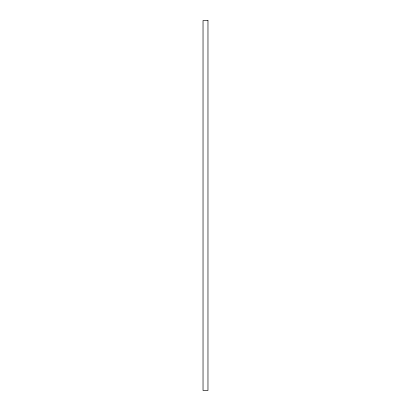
<?xml version="1.0" encoding="UTF-8"?>
<svg xmlns="http://www.w3.org/2000/svg" width="411" height="411" viewBox="0 0 411 411"><rect width="100%" height="100%" fill="white"/><g stroke="black" fill="none" stroke-linecap="round" stroke-linejoin="round"><path stroke-width="0.62" d="M207.966 20.55L203.034 20.55L203.034 390.45L207.966 390.45L207.966 20.55"/></g></svg>
